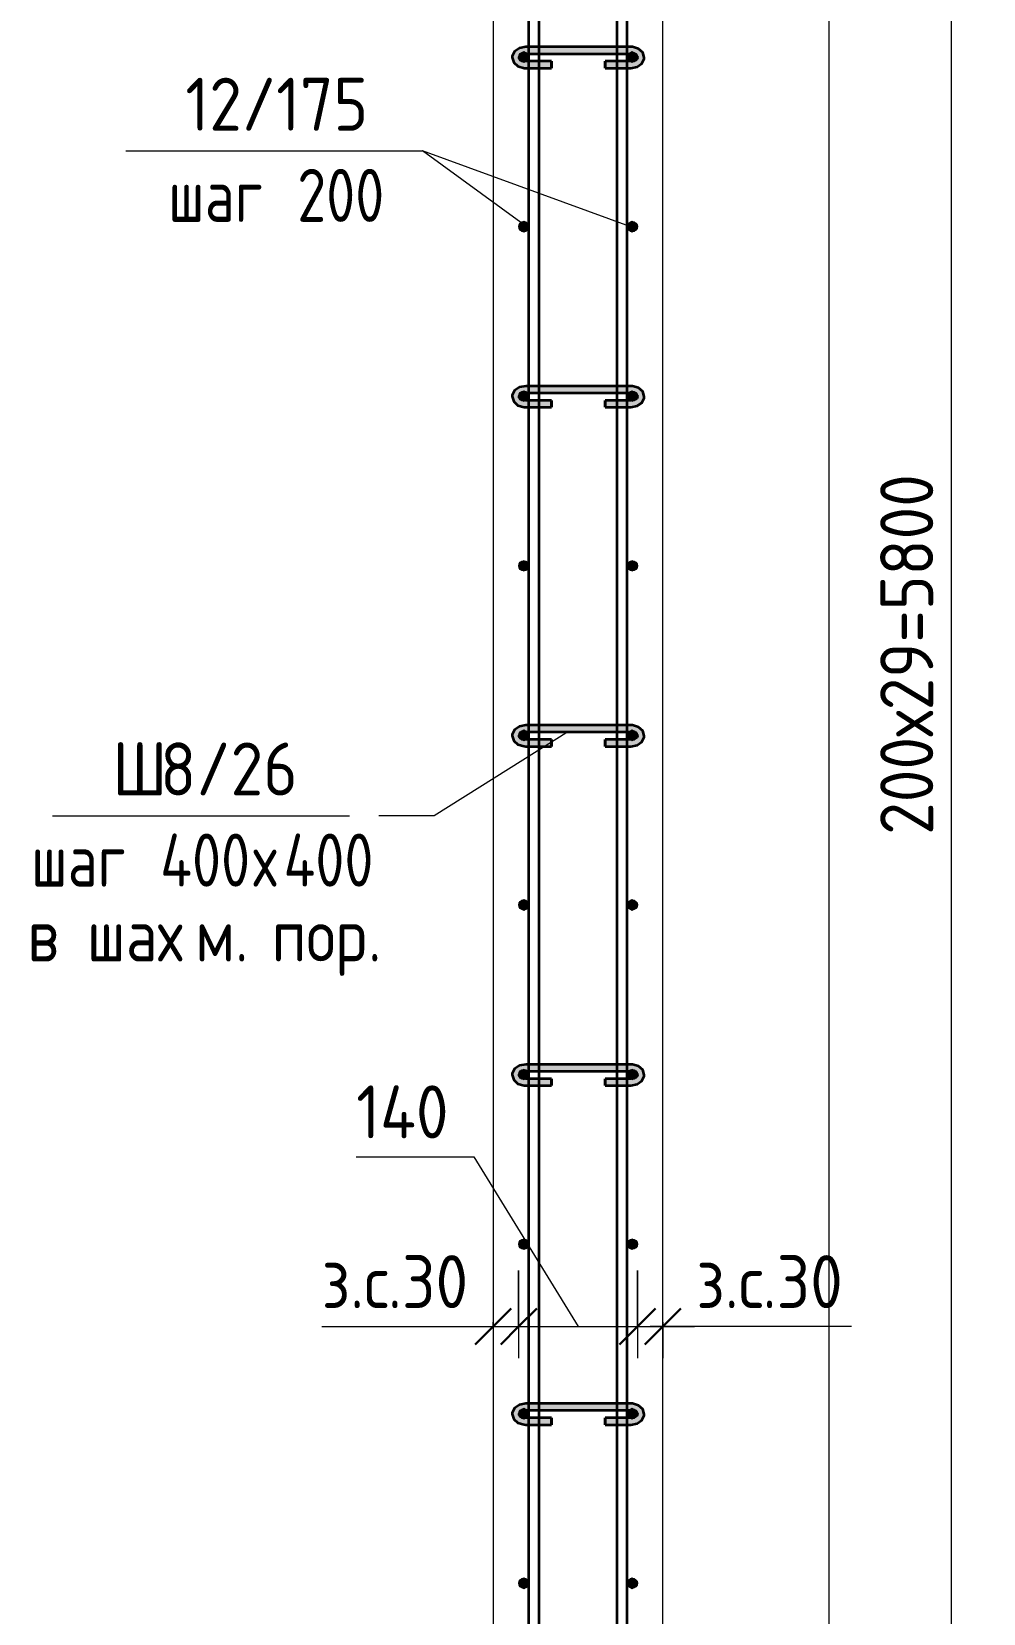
# Model space of a CAD drawing. Header units: millimetres. Extents: x 66339 to 175313, y -6307 to 14735.
# Drawn here: x 166252 to 167375, y -1136 to 730 of the extents above; entities that cross this region are included whole.
import ezdxf

# ---------------------------------------------------------------- set-up
doc = ezdxf.new("R2010")
doc.units = ezdxf.units.MM
for name, color, linetype, lineweight in [('AA_Dim', 7, 'Continuous', 9), ('AA_Dim-25', 7, 'Continuous', 9), ('AA_Oformlenie', 7, 'Continuous', 9), ('AA_Vinoska', 7, 'Continuous', 9), ('AF_Stena_Опалубка', 253, 'Continuous', 18), ('Gen_Text', 7, 'Continuous', 9), ('KR_Armatura', 7, 'Continuous', 20), ('KR_Armatura_Tonkie', 7, 'Continuous', 20)]:
    doc.layers.add(name, color=color, linetype=linetype, lineweight=lineweight)
doc.styles.add('ISOCPEUR_10', font='isocpeur.ttf', dxfattribs={"width": 0.85, "height": 62.5})
doc.styles.add('ISOCPEUR_11', font='isocpeur.ttf', dxfattribs={"width": 0.9, "height": 62.5})
doc.styles.add('ISOCPEUR_12', font='isocpeur.ttf', dxfattribs={"width": 0.8, "height": 62.5})
doc.dimstyles.new('00_Точн_3_знака__прозр__4', dxfattribs={"dimscale": 304.8, "dimtxt": 62.248823, "dimasz": 0.139436, "dimexe": 0.123031, "dimexo": 0.082021, "dimgap": 0.008202, "dimtad": 1, "dimdec": 3, "dimrnd": 0.001, "dimdsep": 46, "dimtxsty": 'ISOCPEUR_11', "dimblk1": 'OBLIQUE', "dimblk2": 'OBLIQUE', "dimsah": 1, "dimcen": 0.09, "dimdle": 0.123031, "dimazin": 0, "dimtfac": 1, "dimtdec": 4, "dimtix": 1, "dimtmove": 1, "dimatfit": 3, "dimfxl": 1, "dimtvp": 1, "dimtolj": 1, "dimtzin": 0, "dimlwd": 18, "dimlwe": 18, "dimarcsym": 2})
doc.dimstyles.new('00_Точн_3_знака__прозр__5', dxfattribs={"dimscale": 304.8, "dimtxt": 62.248823, "dimasz": 0.139436, "dimexe": 0.123031, "dimexo": 0.082021, "dimgap": 0.008202, "dimtad": 1, "dimdec": 3, "dimrnd": 0.001, "dimdsep": 46, "dimtxsty": 'ISOCPEUR_11', "dimblk1": 'OBLIQUE', "dimblk2": 'OBLIQUE', "dimsah": 1, "dimcen": 0.09, "dimdle": 0.123031, "dimazin": 0, "dimtfac": 1, "dimtdec": 4, "dimtix": 1, "dimtmove": 0, "dimatfit": 3, "dimfxl": 1, "dimtvp": 1, "dimtolj": 1, "dimtzin": 0, "dimlwd": 18, "dimlwe": 18, "dimarcsym": 2})

# ---------------------------------------------------------------- blocks, each defined once
blk = doc.blocks.new('261_Шпилька массив _НесАрм_РабПлоск_ - 8 А240-4096969-1-1 Армирование')
at = {"layer": 'KR_Armatura_Tonkie', "lineweight": 35}
for points in [[(-70926.7, 688.2), (-70926.7, 695), (-70932.9, 696.5), (-70934.2, 698.2), (-70934.7, 699.5), (-70933.7, 702.3), (-70930.7, 704.4), (-70926.7, 705.2), (-70926.7, 712), (-70932.8, 711), (-70935.6, 709.7), (-70939.2, 706.6), (-70941.5, 703.8), (-70942.7, 699.5), (-70941.5, 695.2), (-70938, 691.5), (-70932.6, 689), (-70930.6, 688.7)], [(-70906.4, 705.2), (-70802.9, 705.2), (-70802.9, 712), (-70926.7, 711.9), (-70926.7, 705.2), (-70911.1, 705.2)], [(-70802.9, 688.2), (-70796.8, 689.1), (-70791.6, 691.5), (-70788.1, 695.2), (-70786.9, 699.5), (-70788.1, 703.8), (-70790.6, 707.5), (-70795.4, 710.5), (-70802.9, 711.9), (-70802.9, 705.2), (-70798.9, 704.4), (-70796, 702.3), (-70795, 699.3), (-70795.5, 697.9), (-70797.4, 696.3), (-70802.9, 694.9), (-70802.9, 689)], [(-70925.5, 704), (-70802.9, 704.1), (-70802.9, 705.2), (-70926.7, 705.2), (-70926.7, 704)], [(-70906.4, 688.2), (-70896.4, 688.2), (-70896.4, 695), (-70926.7, 694.9), (-70926.7, 688.2), (-70911.1, 688.2)], [(-70820.9, 688.2), (-70802.9, 688.2), (-70802.9, 695), (-70833.2, 694.9), (-70833.2, 688.2)], [(-70906.4, 687), (-70896.4, 687.2), (-70896.4, 688.2), (-70926.7, 688.2), (-70926.7, 687), (-70911.1, 687)], [(-70807.1, 687), (-70802.9, 687.2), (-70802.9, 688.2), (-70833.2, 688.2), (-70833.2, 687), (-70819.1, 687)], [(-70926.7, 288.2), (-70926.7, 295), (-70932.9, 296.5), (-70934.2, 298), (-70934.7, 299.5), (-70933.7, 302.3), (-70930.7, 304.4), (-70926.7, 305.2), (-70926.7, 312), (-70932.8, 311), (-70935.6, 309.7), (-70939.2, 306.6), (-70941.5, 303.8), (-70942.7, 299.5), (-70941.5, 295.2), (-70938, 291.5), (-70932.6, 289), (-70930.6, 288.7)], [(-70877.9, 305.2), (-70802.9, 305.2), (-70802.9, 312), (-70926.7, 311.9), (-70926.7, 305.2), (-70906.4, 305.2)], [(-70925.5, 304), (-70802.9, 304.1), (-70802.9, 305.2), (-70926.7, 305.2), (-70926.7, 304)], [(-70802.9, 288.2), (-70796.8, 289.1), (-70791.6, 291.5), (-70788.1, 295.2), (-70786.9, 299.5), (-70788.1, 303.8), (-70790.5, 307.4), (-70795.4, 310.5), (-70802.9, 311.9), (-70802.9, 305.2), (-70798.9, 304.4), (-70796, 302.3), (-70795, 299.3), (-70795.5, 297.9), (-70797.4, 296.3), (-70802.9, 294.9), (-70802.9, 289)], [(-70911.1, 288.2), (-70896.4, 288.2), (-70896.4, 295), (-70926.7, 294.9), (-70926.7, 288.2), (-70923.1, 288.2)], [(-70923.1, 287), (-70896.4, 287.2), (-70896.4, 288.2), (-70926.7, 288.2), (-70926.7, 287)], [(-70820.9, 288.2), (-70802.9, 288.2), (-70802.9, 295), (-70833.2, 294.9), (-70833.2, 288.2)], [(-70807.1, 287), (-70802.9, 287.2), (-70802.9, 288.2), (-70833.2, 288.2), (-70833.2, 287), (-70819.1, 287)], [(-70926.7, -111.8), (-70926.7, -105), (-70932.9, -103.5), (-70934.2, -102), (-70934.7, -100.5), (-70933.7, -97.7), (-70930.7, -95.6), (-70926.7, -94.8), (-70926.7, -88), (-70932.8, -89), (-70935.6, -90.3), (-70939.2, -93.4), (-70941.5, -96.2), (-70942.7, -100.5), (-70941.5, -104.8), (-70938, -108.5), (-70932.6, -111), (-70930.6, -111.3)], [(-70877.9, -94.8), (-70802.9, -94.8), (-70802.9, -88), (-70926.7, -88.1), (-70926.7, -94.8), (-70906.4, -94.8)], [(-70802.9, -111.8), (-70796.8, -110.9), (-70791.6, -108.5), (-70788.1, -104.8), (-70786.9, -100.5), (-70788.1, -96.2), (-70790.5, -92.6), (-70795.4, -89.5), (-70802.9, -88.1), (-70802.9, -94.8), (-70798.9, -95.6), (-70796, -97.7), (-70795, -100.7), (-70795.5, -102.1), (-70797.4, -103.7), (-70802.9, -105.3), (-70802.9, -111)], [(-70807.1, -96), (-70802.9, -95.9), (-70802.9, -94.8), (-70926.7, -94.8), (-70926.7, -96), (-70819.1, -96)], [(-70923.1, -111.8), (-70896.4, -111.8), (-70896.4, -105), (-70926.7, -105.3), (-70926.7, -111.8)], [(-70906.4, -113), (-70896.4, -112.8), (-70896.4, -111.8), (-70926.7, -111.8), (-70926.7, -113), (-70911.1, -113)], [(-70820.9, -111.8), (-70802.9, -111.8), (-70802.9, -105), (-70833.2, -105.1), (-70833.2, -111.8)], [(-70807.1, -113), (-70802.9, -112.8), (-70802.9, -111.8), (-70833.2, -111.8), (-70833.2, -113), (-70819.1, -113)], [(-70926.7, -511.8), (-70926.7, -505), (-70932.9, -503.5), (-70934.2, -502), (-70934.7, -500.5), (-70933.7, -497.7), (-70930.7, -495.6), (-70926.7, -494.8), (-70926.7, -488), (-70933.3, -489.2), (-70935.6, -490.3), (-70939.2, -493.4), (-70941.5, -496.2), (-70942.7, -500.5), (-70941.5, -504.8), (-70938, -508.5), (-70932.6, -511), (-70930.6, -511.3)], [(-70877.9, -494.8), (-70802.9, -494.8), (-70802.9, -488), (-70926.7, -488.1), (-70926.7, -494.8), (-70906.4, -494.8)], [(-70925.5, -496), (-70802.9, -495.9), (-70802.9, -494.8), (-70926.7, -494.8), (-70926.7, -496)], [(-70802.9, -511.8), (-70796.8, -510.9), (-70791.6, -508.5), (-70788, -504.3), (-70786.9, -500.5), (-70788.1, -496.2), (-70790.5, -492.6), (-70795.4, -489.5), (-70802.9, -488.1), (-70802.9, -494.8), (-70798.9, -495.6), (-70796, -497.7), (-70795, -500.7), (-70795.5, -502.1), (-70797.4, -503.7), (-70802.9, -505.1), (-70802.9, -511)], [(-70926.7, -511.8), (-70896.4, -511.8), (-70896.4, -505), (-70926.7, -505.1), (-70926.7, -511)], [(-70906.4, -513), (-70896.4, -512.8), (-70896.4, -511.8), (-70926.7, -511.8), (-70926.7, -513), (-70911.1, -513)], [(-70819.1, -511.8), (-70802.9, -511.8), (-70802.9, -505), (-70833.2, -505.1), (-70833.2, -511.8), (-70820.9, -511.8)], [(-70807.1, -513), (-70802.9, -512.8), (-70802.9, -511.8), (-70833.2, -511.8), (-70833.2, -513), (-70819.1, -513)], [(-70926.7, -911.8), (-70926.7, -905), (-70933.1, -903.3), (-70934.2, -902), (-70934.7, -900.5), (-70933.7, -897.7), (-70930.7, -895.6), (-70926.7, -894.8), (-70926.7, -888), (-70932.8, -889), (-70935.6, -890.3), (-70939.2, -893.4), (-70941.5, -896.2), (-70942.7, -900.5), (-70941.5, -904.8), (-70938, -908.5), (-70932.6, -911), (-70930.6, -911.3)], [(-70807.1, -894.8), (-70802.9, -894.8), (-70802.9, -888), (-70926.7, -888.1), (-70926.7, -894.8), (-70819.1, -894.8)], [(-70807.1, -896), (-70802.9, -895.9), (-70802.9, -894.8), (-70926.7, -894.8), (-70926.7, -896), (-70819.1, -896)], [(-70802.9, -911.8), (-70796.8, -910.9), (-70791.6, -908.5), (-70788.1, -904.8), (-70786.9, -900.5), (-70788.1, -896.2), (-70790.5, -892.6), (-70795.4, -889.5), (-70802.9, -888.1), (-70802.9, -894.8), (-70798.9, -895.6), (-70796, -897.7), (-70795, -900.7), (-70795.5, -902.1), (-70797.4, -903.7), (-70802.9, -905.1), (-70802.9, -911)], [(-70923.1, -911.8), (-70896.4, -911.8), (-70896.4, -905), (-70926.7, -905.1), (-70926.7, -911.8)], [(-70906.4, -913), (-70896.4, -912.8), (-70896.4, -911.8), (-70926.7, -911.8), (-70926.7, -913), (-70911.1, -913)], [(-70820.9, -911.8), (-70802.9, -911.8), (-70802.9, -905), (-70833.2, -905.1), (-70833.2, -911.8)], [(-70807.1, -913), (-70802.9, -912.8), (-70802.9, -911.8), (-70833.2, -911.8), (-70833.2, -913), (-70819.1, -913)]]:
    blk.add_hatch(color=256, dxfattribs=at).paths.add_polyline_path(points)
h = blk.add_hatch(color=256, dxfattribs=at)
h.paths.add_polyline_path([(-70926.7, 687), (-70926.7, 688.2), (-70932.9, 689.1), (-70938, 691.5), (-70938.7, 691.9), (-70934.2, 688.7), (-70932.8, 688), (-70930.2, 687.6)])
h.paths.add_polyline_path([(-70934.2, 701), (-70932.9, 702.6), (-70926.7, 704.1), (-70926.7, 705.2), (-70930.7, 704.4), (-70933.7, 702.3), (-70933.9, 701.7)])
h = blk.add_hatch(color=256, dxfattribs=at)
h.paths.add_polyline_path([(-70802.9, 687), (-70795.4, 688.5), (-70790.5, 691.6), (-70788.1, 695.2), (-70791.6, 691.5), (-70797, 689), (-70802.9, 688.2), (-70802.9, 687.2)])
h.paths.add_polyline_path([(-70795.7, 701.4), (-70796, 702.3), (-70799.5, 704.5), (-70802.9, 705.2), (-70802.9, 704), (-70802.3, 703.9), (-70796, 701.5)])
h = blk.add_hatch(color=256, dxfattribs=at)
h.paths.add_polyline_path([(-70926.7, 287), (-70926.7, 288.2), (-70932.9, 289.1), (-70938, 291.5), (-70938.7, 291.9), (-70934.2, 288.7), (-70932.8, 288), (-70930.2, 287.6)])
h.paths.add_polyline_path([(-70934.2, 301), (-70932.9, 302.6), (-70926.7, 304.1), (-70926.7, 305.2), (-70930.7, 304.4), (-70933.7, 302.3), (-70933.9, 301.7)])
h = blk.add_hatch(color=256, dxfattribs=at)
h.paths.add_polyline_path([(-70802.9, 287), (-70795.4, 288.5), (-70790.5, 291.6), (-70788.1, 295.2), (-70791.6, 291.5), (-70797, 289), (-70802.9, 288.2), (-70802.9, 287.2)])
h.paths.add_polyline_path([(-70795.7, 301.4), (-70796, 302.3), (-70799.5, 304.5), (-70802.9, 305.2), (-70802.9, 304), (-70802.3, 303.9), (-70796, 301.5)])
h = blk.add_hatch(color=256, dxfattribs=at)
h.paths.add_polyline_path([(-70926.7, -113), (-70926.7, -111.8), (-70932.9, -110.9), (-70938, -108.5), (-70938.7, -108.1), (-70934.2, -111.3), (-70932.8, -112), (-70930.2, -112.4)])
h.paths.add_polyline_path([(-70934.2, -99), (-70932.9, -97.4), (-70926.7, -95.9), (-70926.7, -94.8), (-70930.7, -95.6), (-70933.7, -97.7), (-70933.9, -98.3)])
h = blk.add_hatch(color=256, dxfattribs=at)
h.paths.add_polyline_path([(-70802.9, -113), (-70795.4, -111.5), (-70790.5, -108.4), (-70788.1, -104.8), (-70791.6, -108.5), (-70797, -111), (-70802.9, -111.8), (-70802.9, -112.8)])
h.paths.add_polyline_path([(-70795.7, -98.6), (-70796, -97.7), (-70799.5, -95.5), (-70802.9, -94.8), (-70802.9, -96), (-70802.3, -96.1), (-70796, -98.5)])
h = blk.add_hatch(color=256, dxfattribs=at)
h.paths.add_polyline_path([(-70926.7, -513), (-70926.7, -511.8), (-70932.9, -510.9), (-70938, -508.5), (-70938.7, -508.1), (-70934.2, -511.3), (-70932.8, -512), (-70930.2, -512.4)])
h.paths.add_polyline_path([(-70934.2, -499), (-70932.9, -497.4), (-70926.7, -495.9), (-70926.7, -494.8), (-70930.7, -495.6), (-70933.7, -497.7), (-70933.9, -498.3)])
h = blk.add_hatch(color=256, dxfattribs=at)
h.paths.add_polyline_path([(-70802.9, -513), (-70795.4, -511.5), (-70790.5, -508.4), (-70788.1, -504.8), (-70791.6, -508.5), (-70797, -511), (-70802.9, -511.8), (-70802.9, -512.8)])
h.paths.add_polyline_path([(-70795.7, -498.6), (-70796, -497.7), (-70799.5, -495.5), (-70802.9, -494.8), (-70802.9, -496), (-70802.3, -496.1), (-70796, -498.5)])
h = blk.add_hatch(color=256, dxfattribs=at)
h.paths.add_polyline_path([(-70926.7, -913), (-70926.7, -911.8), (-70932.9, -910.9), (-70938, -908.5), (-70938.7, -908.1), (-70934.2, -911.3), (-70932.8, -912), (-70930.2, -912.4)])
h.paths.add_polyline_path([(-70934.2, -899), (-70932.9, -897.4), (-70926.7, -895.9), (-70926.7, -894.8), (-70930.7, -895.6), (-70933.7, -897.7), (-70933.9, -898.3)])
h = blk.add_hatch(color=256, dxfattribs=at)
h.paths.add_polyline_path([(-70802.9, -913), (-70795.4, -911.5), (-70790.5, -908.4), (-70788.1, -904.8), (-70791.6, -908.5), (-70797, -911), (-70802.9, -911.8), (-70802.9, -912.8)])
h.paths.add_polyline_path([(-70795.7, -898.6), (-70796, -897.7), (-70799.5, -895.5), (-70802.9, -894.8), (-70802.9, -896), (-70802.3, -896.1), (-70796, -898.5)])
for p, q in [((-70923.1, 712), (-70926.7, 712)), ((-70911.1, 712), (-70923.1, 712)), ((-70819.1, 712), (-70911.1, 712)), ((-70807.1, 712), (-70819.1, 712)), ((-70802.9, 712), (-70807.1, 712)), ((-70926.7, 704), (-70923.1, 704)), ((-70923.1, 695), (-70926.7, 695)), ((-70923.1, 704), (-70911.1, 704)), ((-70911.1, 695), (-70923.1, 695)), ((-70911.1, 704), (-70819.1, 704)), ((-70896.4, 695), (-70911.1, 695)), ((-70896.4, 695), (-70896.4, 688.2)), ((-70896.4, 693.8), (-70896.4, 694.9)), ((-70896.4, 687.2), (-70896.4, 693.8)), ((-70819.1, 695), (-70833.2, 695)), ((-70833.2, 688.2), (-70833.2, 695)), ((-70833.2, 694.9), (-70833.2, 693.8)), ((-70833.2, 693.8), (-70833.2, 687.2)), ((-70819.1, 704), (-70807.1, 704)), ((-70807.1, 695), (-70819.1, 695)), ((-70807.1, 704), (-70802.9, 704)), ((-70802.9, 695), (-70807.1, 695)), ((-70926.7, 687), (-70923.1, 687)), ((-70923.1, 687), (-70911.1, 687)), ((-70911.1, 687), (-70896.4, 687)), ((-70896.4, 688.2), (-70896.4, 687)), ((-70833.2, 687), (-70833.2, 688.2)), ((-70833.2, 687), (-70819.1, 687)), ((-70819.1, 687), (-70807.1, 687)), ((-70807.1, 687), (-70802.9, 687)), ((-70923.1, 312), (-70926.7, 312)), ((-70926.7, 304), (-70923.1, 304)), ((-70911.1, 312), (-70923.1, 312)), ((-70923.1, 304), (-70911.1, 304)), ((-70819.1, 312), (-70911.1, 312)), ((-70911.1, 304), (-70819.1, 304)), ((-70807.1, 312), (-70819.1, 312)), ((-70819.1, 304), (-70807.1, 304)), ((-70802.9, 312), (-70807.1, 312)), ((-70807.1, 304), (-70802.9, 304)), ((-70923.1, 295), (-70926.7, 295)), ((-70926.7, 287), (-70923.1, 287)), ((-70911.1, 295), (-70923.1, 295)), ((-70923.1, 287), (-70911.1, 287)), ((-70896.4, 295), (-70911.1, 295)), ((-70911.1, 287), (-70896.4, 287)), ((-70896.4, 295), (-70896.4, 288.2)), ((-70896.4, 293.8), (-70896.4, 294.9)), ((-70896.4, 287.2), (-70896.4, 293.7)), ((-70896.4, 288.2), (-70896.4, 287)), ((-70819.1, 295), (-70833.2, 295)), ((-70833.2, 288.2), (-70833.2, 295)), ((-70833.2, 294.9), (-70833.2, 293.8)), ((-70833.2, 293.7), (-70833.2, 287.2)), ((-70833.2, 287), (-70833.2, 288.2)), ((-70833.2, 287), (-70819.1, 287)), ((-70807.1, 295), (-70819.1, 295)), ((-70819.1, 287), (-70807.1, 287)), ((-70802.9, 295), (-70807.1, 295)), ((-70807.1, 287), (-70802.9, 287)), ((-70923.1, -88), (-70926.7, -88)), ((-70911.1, -88), (-70923.1, -88)), ((-70819.1, -88), (-70911.1, -88)), ((-70807.1, -88), (-70819.1, -88)), ((-70802.9, -88), (-70807.1, -88)), ((-70926.7, -96), (-70923.1, -96)), ((-70923.1, -105), (-70926.7, -105)), ((-70923.1, -96), (-70911.1, -96)), ((-70911.1, -105), (-70923.1, -105)), ((-70911.1, -96), (-70819.1, -96)), ((-70896.4, -105), (-70911.1, -105)), ((-70896.4, -105), (-70896.4, -111.8)), ((-70896.4, -106.2), (-70896.4, -105.1)), ((-70896.4, -112.8), (-70896.4, -106.2)), ((-70896.4, -111.8), (-70896.4, -113)), ((-70819.1, -105), (-70833.2, -105)), ((-70833.2, -111.8), (-70833.2, -105)), ((-70833.2, -105.1), (-70833.2, -106.2)), ((-70833.2, -106.2), (-70833.2, -112.8)), ((-70833.2, -113), (-70833.2, -111.8)), ((-70819.1, -96), (-70807.1, -96)), ((-70807.1, -105), (-70819.1, -105)), ((-70807.1, -96), (-70802.9, -96)), ((-70802.9, -105), (-70807.1, -105)), ((-70926.7, -113), (-70923.1, -113)), ((-70923.1, -113), (-70911.1, -113)), ((-70911.1, -113), (-70896.4, -113)), ((-70833.2, -113), (-70819.1, -113)), ((-70819.1, -113), (-70807.1, -113)), ((-70807.1, -113), (-70802.9, -113)), ((-70923.1, -488), (-70926.7, -488)), ((-70926.7, -496), (-70923.1, -496)), ((-70911.1, -488), (-70923.1, -488)), ((-70923.1, -496), (-70911.1, -496)), ((-70819.1, -488), (-70911.1, -488)), ((-70911.1, -496), (-70819.1, -496)), ((-70807.1, -488), (-70819.1, -488)), ((-70819.1, -496), (-70807.1, -496)), ((-70802.9, -488), (-70807.1, -488)), ((-70807.1, -496), (-70802.9, -496)), ((-70923.1, -505), (-70926.7, -505)), ((-70926.7, -513), (-70923.1, -513)), ((-70911.1, -505), (-70923.1, -505)), ((-70923.1, -513), (-70911.1, -513)), ((-70896.4, -505), (-70911.1, -505)), ((-70911.1, -513), (-70896.4, -513)), ((-70896.4, -505), (-70896.4, -511.8)), ((-70896.4, -506.2), (-70896.4, -505.1)), ((-70896.4, -512.8), (-70896.4, -506.2)), ((-70896.4, -511.8), (-70896.4, -513)), ((-70819.1, -505), (-70833.2, -505)), ((-70833.2, -511.8), (-70833.2, -505)), ((-70833.2, -505.1), (-70833.2, -506.2)), ((-70833.2, -506.2), (-70833.2, -512.8)), ((-70833.2, -513), (-70833.2, -511.8)), ((-70833.2, -513), (-70819.1, -513)), ((-70807.1, -505), (-70819.1, -505)), ((-70819.1, -513), (-70807.1, -513)), ((-70802.9, -505), (-70807.1, -505)), ((-70807.1, -513), (-70802.9, -513)), ((-70923.1, -888), (-70926.7, -888)), ((-70911.1, -888), (-70923.1, -888)), ((-70819.1, -888), (-70911.1, -888)), ((-70807.1, -888), (-70819.1, -888)), ((-70802.9, -888), (-70807.1, -888)), ((-70926.7, -896), (-70923.1, -896)), ((-70923.1, -905), (-70926.7, -905)), ((-70926.7, -913), (-70923.1, -913)), ((-70923.1, -896), (-70911.1, -896)), ((-70911.1, -905), (-70923.1, -905)), ((-70923.1, -913), (-70911.1, -913)), ((-70911.1, -896), (-70819.1, -896)), ((-70896.4, -905), (-70911.1, -905)), ((-70911.1, -913), (-70896.4, -913)), ((-70896.4, -905), (-70896.4, -911.8)), ((-70896.4, -906.2), (-70896.4, -905.1)), ((-70896.4, -912.8), (-70896.4, -906.2)), ((-70896.4, -911.8), (-70896.4, -913)), ((-70819.1, -905), (-70833.2, -905)), ((-70833.2, -911.8), (-70833.2, -905)), ((-70833.2, -905.1), (-70833.2, -906.2)), ((-70833.2, -906.2), (-70833.2, -912.8)), ((-70833.2, -913), (-70833.2, -911.8)), ((-70833.2, -913), (-70819.1, -913)), ((-70819.1, -896), (-70807.1, -896)), ((-70807.1, -905), (-70819.1, -905)), ((-70819.1, -913), (-70807.1, -913)), ((-70807.1, -896), (-70802.9, -896)), ((-70802.9, -905), (-70807.1, -905)), ((-70807.1, -913), (-70802.9, -913))]:
    blk.add_line(p, q, dxfattribs=at)
at = {"layer": 'KR_Armatura_Tonkie', "lineweight": 35, "flags": 128}
for points in [[(-70926.7, 712), (-70934.3, 710.5), (-70939.9, 706.6), (-70942.6, 701.1), (-70942.7, 699.5)], [(-70786.9, 699.5), (-70788.7, 705.4), (-70793.8, 709.8), (-70801, 711.9), (-70802.9, 712)], [(-70942.7, 699.5), (-70940.9, 693.6), (-70935.9, 689.2), (-70928.6, 687.1), (-70926.7, 687)], [(-70934.7, 699.5), (-70933.8, 701.5), (-70930, 703.6), (-70926.7, 704)], [(-70926.7, 695), (-70931.7, 696.1), (-70934.4, 698.3), (-70934.7, 699.5)], [(-70802.9, 704), (-70797.9, 702.9), (-70795.2, 700.7), (-70794.9, 699.5)], [(-70802.9, 687), (-70795.3, 688.5), (-70789.7, 692.4), (-70787, 697.9), (-70786.9, 699.5)], [(-70794.9, 699.5), (-70795.9, 697.5), (-70799.6, 695.5), (-70802.9, 695)], [(-70926.7, 312), (-70934.3, 310.5), (-70939.9, 306.6), (-70942.6, 301.1), (-70942.7, 299.5)], [(-70942.7, 299.5), (-70940.9, 293.6), (-70935.9, 289.2), (-70928.6, 287.1), (-70926.7, 287)], [(-70934.7, 299.5), (-70933.8, 301.5), (-70930, 303.6), (-70926.7, 304)], [(-70926.7, 295), (-70931.7, 296.1), (-70934.4, 298.3), (-70934.7, 299.5)], [(-70786.9, 299.5), (-70788.7, 305.4), (-70793.8, 309.8), (-70801, 311.9), (-70802.9, 312)], [(-70802.9, 304), (-70797.9, 302.9), (-70795.2, 300.7), (-70794.9, 299.5)], [(-70802.9, 287), (-70795.3, 288.5), (-70789.7, 292.4), (-70787, 297.9), (-70786.9, 299.5)], [(-70794.9, 299.5), (-70795.9, 297.5), (-70799.6, 295.5), (-70802.9, 295)], [(-70926.7, -88), (-70934.3, -89.5), (-70939.9, -93.4), (-70942.6, -98.9), (-70942.7, -100.5)], [(-70786.9, -100.5), (-70788.7, -94.6), (-70793.8, -90.2), (-70801, -88.1), (-70802.9, -88)], [(-70942.7, -100.5), (-70940.9, -106.4), (-70935.9, -110.8), (-70928.6, -112.9), (-70926.7, -113)], [(-70934.7, -100.5), (-70933.8, -98.5), (-70930, -96.4), (-70926.7, -96)], [(-70926.7, -105), (-70931.7, -103.9), (-70934.4, -101.7), (-70934.7, -100.5)], [(-70802.9, -96), (-70797.9, -97.1), (-70795.2, -99.3), (-70794.9, -100.5)], [(-70802.9, -113), (-70795.3, -111.5), (-70789.7, -107.6), (-70787, -102.1), (-70786.9, -100.5)], [(-70794.9, -100.5), (-70795.9, -102.5), (-70799.6, -104.5), (-70802.9, -105)], [(-70926.7, -488), (-70934.3, -489.5), (-70939.9, -493.4), (-70942.6, -498.9), (-70942.7, -500.5)], [(-70942.7, -500.5), (-70940.9, -506.4), (-70935.9, -510.8), (-70928.6, -512.9), (-70926.7, -513)], [(-70934.7, -500.5), (-70933.8, -498.5), (-70930, -496.4), (-70926.7, -496)], [(-70926.7, -505), (-70931.7, -503.9), (-70934.4, -501.7), (-70934.7, -500.5)], [(-70786.9, -500.5), (-70788.7, -494.6), (-70793.8, -490.2), (-70801, -488.1), (-70802.9, -488)], [(-70802.9, -496), (-70797.9, -497.1), (-70795.2, -499.3), (-70794.9, -500.5)], [(-70802.9, -513), (-70795.3, -511.5), (-70789.7, -507.6), (-70787, -502.1), (-70786.9, -500.5)], [(-70794.9, -500.5), (-70795.9, -502.5), (-70799.6, -504.5), (-70802.9, -505)], [(-70926.7, -888), (-70934.3, -889.5), (-70939.9, -893.4), (-70942.6, -898.9), (-70942.7, -900.5)], [(-70786.9, -900.5), (-70788.7, -894.6), (-70793.8, -890.2), (-70801, -888.1), (-70802.9, -888)], [(-70942.7, -900.5), (-70940.9, -906.4), (-70935.9, -910.8), (-70928.6, -912.9), (-70926.7, -913)], [(-70934.7, -900.5), (-70933.8, -898.5), (-70930, -896.4), (-70926.7, -896)], [(-70926.7, -905), (-70931.7, -903.9), (-70934.4, -901.7), (-70934.7, -900.5)], [(-70802.9, -896), (-70797.9, -897.1), (-70795.2, -899.3), (-70794.9, -900.5)], [(-70802.9, -913), (-70795.3, -911.5), (-70789.7, -907.6), (-70787, -902.1), (-70786.9, -900.5)], [(-70794.9, -900.5), (-70795.9, -902.5), (-70799.6, -904.5), (-70802.9, -905)]]:
    blk.add_lwpolyline(points, dxfattribs=at)
blk = doc.blocks.new('011_Прямоугольник обрыва _ЭлУзла_ - 011_Прямоугольник обрыва _ЭлУзла_-4122385-1-1 Армирование')
at = {"layer": 'AA_Oformlenie'}
blk.add_line((-70569.3, 2049), (-70569.3, -1542.4), dxfattribs=at)
blk = doc.blocks.new('DIMBLOCK87-1-1 Армирование')
at = {"layer": 'AA_Dim-25', "lineweight": 18}
for p, q in [((166826.6, -731), (166826.6, -834.7)), ((166826.6, -797.2), (166826.6, -731)), ((166594.3, -797.2), (166802.5, -797.2)), ((166759.1, -797.2), (166826.6, -797.2)), ((166796.6, -792.1), (166796.6, -834.7)), ((166796.6, -797.2), (166796.6, -792.1)), ((166802.5, -797.2), (166811.6, -797.2))]:
    blk.add_line(p, q, dxfattribs=at)
at = {"layer": 'AA_Dim-25', "lineweight": 30}
for p, q in [((166796.6, -797.2), (166817.9, -775.9)), ((166826.6, -797.2), (166847.9, -775.9)), ((166796.6, -797.2), (166775.4, -818.4)), ((166826.6, -797.2), (166805.4, -818.4))]:
    blk.add_line(p, q, dxfattribs=at)
at = {"layer": 'AA_Dim-25', "color": 0, "lineweight": 18, "insert": (166594.3, -713), "char_height": 62.5, "width": 219.786, "attachment_point": 1, "line_spacing_factor": 1.149209, "style": 'ISOCPEUR_11'}
blk.add_mtext('з.с.30', dxfattribs=at)
blk = doc.blocks.new('_Oblique')
at = {"color": 0, "linetype": 'ByBlock', "lineweight": -2}
blk.add_line((-0.5, -0.5), (0.5, 0.5), dxfattribs=at)
blk = doc.blocks.new('DIMBLOCK88-1-1 Армирование')
at = {"layer": 'AA_Dim-25', "lineweight": 18}
for p, q in [((166635, -597), (166773.7, -597)), ((166773.7, -597), (166896.6, -797.2)), ((166826.6, -731), (166826.6, -834.7)), ((166826.6, -797.2), (166826.6, -731)), ((166966.6, -731), (166966.6, -834.7)), ((166966.6, -797.2), (166966.6, -731)), ((166826.6, -797.2), (166966.6, -797.2))]:
    blk.add_line(p, q, dxfattribs=at)
at = {"layer": 'AA_Dim-25', "lineweight": 30}
for p, q in [((166826.6, -797.2), (166847.9, -775.9)), ((166966.6, -797.2), (166987.9, -775.9)), ((166826.6, -797.2), (166805.4, -818.4)), ((166966.6, -797.2), (166945.4, -818.4))]:
    blk.add_line(p, q, dxfattribs=at)
at = {"layer": 'AA_Dim-25', "color": 0, "lineweight": 18, "insert": (166635, -512.8), "char_height": 62.5, "width": 136.469, "attachment_point": 1, "line_spacing_factor": 1.149209, "style": 'ISOCPEUR_11'}
blk.add_mtext('140', dxfattribs=at)
blk = doc.blocks.new('DIMBLOCK89-1-1 Армирование')
at = {"layer": 'AA_Dim-25', "lineweight": 18}
for p, q in [((166966.6, -731), (166966.6, -834.7)), ((166966.6, -797.2), (166966.6, -731)), ((166966.6, -797.2), (167034.1, -797.2)), ((167011.1, -797.2), (166981.6, -797.2)), ((166996.6, -792.1), (166996.6, -834.7)), ((166996.6, -797.2), (166996.6, -792.1)), ((167219.3, -797.2), (167011.1, -797.2))]:
    blk.add_line(p, q, dxfattribs=at)
at = {"layer": 'AA_Dim-25', "lineweight": 30}
for p, q in [((166966.6, -797.2), (166987.9, -775.9)), ((166996.6, -797.2), (167017.9, -775.9)), ((166966.6, -797.2), (166945.4, -818.4)), ((166996.6, -797.2), (166975.4, -818.4))]:
    blk.add_line(p, q, dxfattribs=at)
at = {"layer": 'AA_Dim-25', "color": 0, "lineweight": 18, "insert": (167036.1, -713), "char_height": 62.5, "width": 219.786, "attachment_point": 1, "line_spacing_factor": 1.149209, "style": 'ISOCPEUR_11'}
blk.add_mtext('з.с.30', dxfattribs=at)
blk = doc.blocks.new('DIMBLOCK94-1-1 Армирование')
at = {"layer": 'AA_Dim-25', "lineweight": 30}
for p, q in [((167337.1, 2900), (167315.9, 2921.2)), ((167337.1, 2900), (167358.4, 2878.8)), ((167337.1, -2900), (167315.9, -2878.8)), ((167337.1, -2900), (167358.4, -2921.2))]:
    blk.add_line(p, q, dxfattribs=at)
at = {"layer": 'AA_Dim-25', "lineweight": 18}
for p, q in [((166991.6, 2900), (167374.6, 2900)), ((167337.1, 2900), (166991.6, 2900)), ((167337.1, -2900), (167337.1, 2900)), ((166991.6, -2900), (167374.6, -2900)), ((167337.1, -2900), (166991.6, -2900))]:
    blk.add_line(p, q, dxfattribs=at)
at = {"layer": 'AA_Dim-25', "color": 0, "lineweight": 18, "insert": (167253, -217.3), "char_height": 62.5, "width": 521.454, "attachment_point": 1, "rotation": 90, "line_spacing_factor": 1.149209, "style": 'ISOCPEUR_11'}
blk.add_mtext('200х29=5800', dxfattribs=at)
blk = doc.blocks.new('042_М_Арматуры - Диам длина поз _ Комментарий-3662934-1-1 Армирование')
at = {"layer": 'AA_Vinoska'}
blk.add_line((-72259.7, -2790.4), (-71909.7, -2790.4), dxfattribs=at)

msp = doc.modelspace()

# ---------------------------------------------------------------- hatches: boundary and pattern name
at = {"layer": 'KR_Armatura'}
h = msp.add_hatch(color=256, dxfattribs=at)
edge = h.paths.add_edge_path()
edge.add_arc((166832.6448, 700), 6, 0, 360)
for points in [[(166832.6448, 694), (166837.8409, 697), (166837.8409, 703), (166832.6448, 706), (166827.4486, 703), (166827.4486, 697)], [(166960.6448, 694), (166965.8409, 697), (166965.8409, 703), (166960.6448, 706), (166955.4486, 703), (166955.4486, 697)], [(166832.6448, 494), (166837.8409, 497), (166837.8409, 503), (166832.6448, 506), (166827.4486, 503), (166827.4486, 497)], [(166960.6448, 494), (166965.8409, 497), (166965.8409, 503), (166960.6448, 506), (166955.4486, 503), (166955.4486, 497)], [(166832.6448, 294), (166837.8409, 297), (166837.8409, 303), (166832.6448, 306), (166827.4486, 303), (166827.4486, 297)], [(166960.6448, 294), (166965.8409, 297), (166965.8409, 303), (166960.6448, 306), (166955.4486, 303), (166955.4486, 297)], [(166832.6448, 94), (166837.8409, 97), (166837.8409, 103), (166832.6448, 106), (166827.4486, 103), (166827.4486, 97)], [(166960.6448, 94), (166965.8409, 97), (166965.8409, 103), (166960.6448, 106), (166955.4486, 103), (166955.4486, 97)], [(166832.6448, -106), (166837.8409, -103), (166837.8409, -97), (166832.6448, -94), (166827.4486, -97), (166827.4486, -103), (166831.3825, -105.2712)], [(166960.6448, -106), (166965.8409, -103), (166965.8409, -97), (166960.6448, -94), (166955.4486, -97), (166955.4486, -103), (166959.3825, -105.2712)], [(166832.6448, -306), (166837.8409, -303), (166837.8409, -297), (166832.6448, -294), (166827.4486, -297), (166827.4486, -303)], [(166960.6448, -306), (166965.8409, -303), (166965.8409, -297), (166960.6448, -294), (166955.4486, -297), (166955.4486, -303)], [(166832.6448, -506), (166837.8409, -503), (166837.8409, -497), (166832.6448, -494), (166827.4486, -497), (166827.4486, -503), (166829.6374, -504.2637)], [(166960.6448, -506), (166965.8409, -503), (166965.8409, -497), (166960.6448, -494), (166955.4486, -497), (166955.4486, -503), (166957.6374, -504.2637)], [(166832.6448, -706), (166837.8409, -703), (166837.8409, -697), (166832.6448, -694), (166827.4486, -697), (166827.4486, -703)], [(166960.6448, -706), (166965.8409, -703), (166965.8409, -697), (166960.6448, -694), (166955.4486, -697), (166955.4486, -703)], [(166832.6448, -906), (166837.8409, -903), (166837.8409, -897), (166832.6448, -894), (166827.4486, -897), (166827.4486, -903), (166827.8924, -903.2562)], [(166960.6448, -906), (166965.8409, -903), (166965.8409, -897), (166960.6448, -894), (166955.4486, -897), (166955.4486, -903), (166955.8924, -903.2562)], [(166832.6448, -1106), (166837.8409, -1103), (166837.8409, -1097), (166832.6448, -1094), (166827.4486, -1097), (166827.4486, -1103)], [(166960.6448, -1106), (166965.8409, -1103), (166965.8409, -1097), (166960.6448, -1094), (166955.4486, -1097), (166955.4486, -1103)]]:
    msp.add_hatch(color=256, dxfattribs=at).paths.add_polyline_path(points)
h = msp.add_hatch(color=256, dxfattribs=at)
edge = h.paths.add_edge_path()
edge.add_arc((166960.6448, 700), 6, 0, 360)
h = msp.add_hatch(color=256, dxfattribs=at)
edge = h.paths.add_edge_path()
edge.add_arc((166832.6448, 500), 6, 0, 360)
h = msp.add_hatch(color=256, dxfattribs=at)
edge = h.paths.add_edge_path()
edge.add_arc((166960.6448, 500), 6, 0, 360)
h = msp.add_hatch(color=256, dxfattribs=at)
edge = h.paths.add_edge_path()
edge.add_arc((166832.6448, 300), 6, 0, 360)
h = msp.add_hatch(color=256, dxfattribs=at)
edge = h.paths.add_edge_path()
edge.add_arc((166960.6448, 300), 6, 0, 360)
h = msp.add_hatch(color=256, dxfattribs=at)
edge = h.paths.add_edge_path()
edge.add_arc((166832.6448, 100), 6, 0, 360)
h = msp.add_hatch(color=256, dxfattribs=at)
edge = h.paths.add_edge_path()
edge.add_arc((166960.6448, 100), 6, 0, 360)
h = msp.add_hatch(color=256, dxfattribs=at)
edge = h.paths.add_edge_path()
edge.add_arc((166832.6448, -100), 6, 0, 360)
h = msp.add_hatch(color=256, dxfattribs=at)
edge = h.paths.add_edge_path()
edge.add_arc((166960.6448, -100), 6, 0, 360)
h = msp.add_hatch(color=256, dxfattribs=at)
edge = h.paths.add_edge_path()
edge.add_arc((166832.6448, -300), 6, 0, 360)
h = msp.add_hatch(color=256, dxfattribs=at)
edge = h.paths.add_edge_path()
edge.add_arc((166960.6448, -300), 6, 0, 360)
h = msp.add_hatch(color=256, dxfattribs=at)
edge = h.paths.add_edge_path()
edge.add_arc((166832.6448, -500), 6, 0, 360)
h = msp.add_hatch(color=256, dxfattribs=at)
edge = h.paths.add_edge_path()
edge.add_arc((166960.6448, -500), 6, 0, 360)
h = msp.add_hatch(color=256, dxfattribs=at)
edge = h.paths.add_edge_path()
edge.add_arc((166832.6448, -700), 6, 0, 360)
h = msp.add_hatch(color=256, dxfattribs=at)
edge = h.paths.add_edge_path()
edge.add_arc((166960.6448, -700), 6, 0, 360)
h = msp.add_hatch(color=256, dxfattribs=at)
edge = h.paths.add_edge_path()
edge.add_arc((166832.6448, -900), 6, 0, 360)
h = msp.add_hatch(color=256, dxfattribs=at)
edge = h.paths.add_edge_path()
edge.add_arc((166960.6448, -900), 6, 0, 360)
h = msp.add_hatch(color=256, dxfattribs=at)
edge = h.paths.add_edge_path()
edge.add_arc((166832.6448, -1100), 6, 0, 360)
h = msp.add_hatch(color=256, dxfattribs=at)
edge = h.paths.add_edge_path()
edge.add_arc((166960.6448, -1100), 6, 0, 360)

# ---------------------------------------------------------------- linework, layer by layer
at = {"layer": 'AA_Vinoska'}
for p, q in [((166829.296, 505.0809), (166713.1859, 589.2613)), ((166962.2124, 498.4351), (166713.1859, 589.2613)), ((166885.2503, -95.3658), (166727.0016, -194.7209)), ((166727.0016, -194.7209), (166661.7944, -194.7209))]:
    msp.add_line(p, q, dxfattribs=at)
at = {"layer": 'AF_Stena_Опалубка', "lineweight": 20}
for p, q in [((166796.6448, 3050), (166796.6448, -2950)), ((166996.6448, -2942), (166996.6448, 3042))]:
    msp.add_line(p, q, dxfattribs=at)
at = {"layer": 'KR_Armatura'}
for p, q in [((166832.6448, 706), (166827.4486, 703)), ((166827.4486, 703), (166827.4486, 697)), ((166827.4486, 697), (166832.6448, 694)), ((166837.8409, 703), (166832.6448, 706)), ((166832.6448, 694), (166837.8409, 697)), ((166837.8409, 697), (166837.8409, 703)), ((166960.6448, 706), (166955.4486, 703)), ((166955.4486, 703), (166955.4486, 697)), ((166955.4486, 697), (166960.6448, 694)), ((166965.8409, 703), (166960.6448, 706)), ((166960.6448, 694), (166965.8409, 697)), ((166965.8409, 697), (166965.8409, 703)), ((166832.6448, 506), (166827.4486, 503)), ((166837.8409, 503), (166832.6448, 506)), ((166960.6448, 506), (166955.4486, 503)), ((166965.8409, 503), (166960.6448, 506)), ((166827.4486, 503), (166827.4486, 497)), ((166827.4486, 497), (166832.6448, 494)), ((166832.6448, 494), (166837.8409, 497)), ((166837.8409, 497), (166837.8409, 503)), ((166955.4486, 503), (166955.4486, 497)), ((166955.4486, 497), (166960.6448, 494)), ((166960.6448, 494), (166965.8409, 497)), ((166965.8409, 497), (166965.8409, 503)), ((166832.6448, 306), (166827.4486, 303)), ((166827.4486, 303), (166827.4486, 297)), ((166837.8409, 303), (166832.6448, 306)), ((166837.8409, 297), (166837.8409, 303)), ((166960.6448, 306), (166955.4486, 303)), ((166955.4486, 303), (166955.4486, 297)), ((166965.8409, 303), (166960.6448, 306)), ((166965.8409, 297), (166965.8409, 303)), ((166827.4486, 297), (166832.6448, 294)), ((166832.6448, 294), (166837.8409, 297)), ((166955.4486, 297), (166960.6448, 294)), ((166960.6448, 294), (166965.8409, 297)), ((166832.6448, 106), (166827.4486, 103)), ((166827.4486, 103), (166827.4486, 97)), ((166827.4486, 97), (166832.6448, 94)), ((166837.8409, 103), (166832.6448, 106)), ((166832.6448, 94), (166837.8409, 97)), ((166837.8409, 97), (166837.8409, 103)), ((166960.6448, 106), (166955.4486, 103)), ((166955.4486, 103), (166955.4486, 97)), ((166955.4486, 97), (166960.6448, 94)), ((166965.8409, 103), (166960.6448, 106)), ((166960.6448, 94), (166965.8409, 97)), ((166965.8409, 97), (166965.8409, 103)), ((166832.6448, -94), (166827.4486, -97)), ((166827.4486, -97), (166827.4486, -103)), ((166827.4486, -103), (166831.3825, -105.2712)), ((166831.3825, -105.2712), (166832.6448, -106)), ((166837.8409, -97), (166832.6448, -94)), ((166832.6448, -106), (166837.8409, -103)), ((166837.8409, -103), (166837.8409, -97)), ((166960.6448, -94), (166955.4486, -97)), ((166955.4486, -97), (166955.4486, -103)), ((166955.4486, -103), (166959.3825, -105.2712)), ((166959.3825, -105.2712), (166960.6448, -106)), ((166965.8409, -97), (166960.6448, -94)), ((166960.6448, -106), (166965.8409, -103)), ((166965.8409, -103), (166965.8409, -97)), ((166832.6448, -294), (166827.4486, -297)), ((166827.4486, -297), (166827.4486, -303)), ((166837.8409, -297), (166832.6448, -294)), ((166837.8409, -303), (166837.8409, -297)), ((166960.6448, -294), (166955.4486, -297)), ((166955.4486, -297), (166955.4486, -303)), ((166965.8409, -297), (166960.6448, -294)), ((166965.8409, -303), (166965.8409, -297)), ((166827.4486, -303), (166832.6448, -306)), ((166832.6448, -306), (166837.8409, -303)), ((166955.4486, -303), (166960.6448, -306)), ((166960.6448, -306), (166965.8409, -303)), ((166832.6448, -494), (166827.4486, -497)), ((166827.4486, -497), (166827.4486, -503)), ((166827.4486, -503), (166829.6374, -504.2637)), ((166837.8409, -497), (166832.6448, -494)), ((166832.6448, -506), (166837.8409, -503)), ((166837.8409, -503), (166837.8409, -497)), ((166960.6448, -494), (166955.4486, -497)), ((166955.4486, -497), (166955.4486, -503)), ((166955.4486, -503), (166957.6374, -504.2637)), ((166965.8409, -497), (166960.6448, -494)), ((166960.6448, -506), (166965.8409, -503)), ((166965.8409, -503), (166965.8409, -497)), ((166829.6374, -504.2637), (166832.6448, -506)), ((166957.6374, -504.2637), (166960.6448, -506)), ((166832.6448, -694), (166827.4486, -697)), ((166827.4486, -697), (166827.4486, -703)), ((166827.4486, -703), (166832.6448, -706)), ((166837.8409, -697), (166832.6448, -694)), ((166832.6448, -706), (166837.8409, -703)), ((166837.8409, -703), (166837.8409, -697)), ((166960.6448, -694), (166955.4486, -697)), ((166955.4486, -697), (166955.4486, -703)), ((166955.4486, -703), (166960.6448, -706)), ((166965.8409, -697), (166960.6448, -694)), ((166960.6448, -706), (166965.8409, -703)), ((166965.8409, -703), (166965.8409, -697)), ((166832.6448, -894), (166827.4486, -897)), ((166837.8409, -897), (166832.6448, -894)), ((166960.6448, -894), (166955.4486, -897)), ((166965.8409, -897), (166960.6448, -894)), ((166827.4486, -897), (166827.4486, -903)), ((166827.4486, -903), (166827.8924, -903.2562)), ((166827.8924, -903.2562), (166832.6448, -906)), ((166832.6448, -906), (166837.8409, -903)), ((166837.8409, -903), (166837.8409, -897)), ((166955.4486, -897), (166955.4486, -903)), ((166955.4486, -903), (166955.8924, -903.2562)), ((166955.8924, -903.2562), (166960.6448, -906)), ((166960.6448, -906), (166965.8409, -903)), ((166965.8409, -903), (166965.8409, -897)), ((166832.6448, -1094), (166827.4486, -1097)), ((166827.4486, -1097), (166827.4486, -1103)), ((166837.8409, -1097), (166832.6448, -1094)), ((166837.8409, -1103), (166837.8409, -1097)), ((166960.6448, -1094), (166955.4486, -1097)), ((166955.4486, -1097), (166955.4486, -1103)), ((166965.8409, -1097), (166960.6448, -1094)), ((166965.8409, -1103), (166965.8409, -1097)), ((166827.4486, -1103), (166832.6448, -1106)), ((166832.6448, -1106), (166837.8409, -1103)), ((166955.4486, -1103), (166960.6448, -1106)), ((166960.6448, -1106), (166965.8409, -1103))]:
    msp.add_line(p, q, dxfattribs=at)
for centre in [(166832.6448, 700), (166960.6448, 700), (166832.6448, 500), (166960.6448, 500), (166832.6448, 300), (166960.6448, 300), (166832.6448, 100), (166960.6448, 100), (166832.6448, -100), (166960.6448, -100), (166832.6448, -300), (166960.6448, -300), (166832.6448, -500), (166960.6448, -500), (166832.6448, -700), (166960.6448, -700), (166832.6448, -900), (166960.6448, -900), (166832.6448, -1100), (166960.6448, -1100)]:
    msp.add_circle(centre, 6, dxfattribs=at)
at = {"layer": 'KR_Armatura_Tonkie', "lineweight": 35}
for p, q in [((166838.6448, -2942), (166838.6448, 3042)), ((166850.6448, -2942), (166850.6448, 3042)), ((166942.6448, -2942), (166942.6448, 3042)), ((166954.6448, -2942), (166954.6448, 3042))]:
    msp.add_line(p, q, dxfattribs=at)

# ---------------------------------------------------------------- block references
at = {"layer": 'AA_Oformlenie'}
msp.add_blockref('011_Прямоугольник обрыва _ЭлУзла_ - 011_Прямоугольник обрыва _ЭлУзла_-4122385-1-1 Армирование', (237761.7064, 0), dxfattribs=at)
at = {"layer": 'AA_Vinoska'}
for p in [(238622.8725, 3379.6605), (238622.8725, 3379.6605), (238536.64, 2595.6783)]:
    msp.add_blockref('042_М_Арматуры - Диам длина поз _ Комментарий-3662934-1-1 Армирование', p, dxfattribs=at)
at = {"layer": 'KR_Armatura_Tonkie', "lineweight": 35}
msp.add_blockref('261_Шпилька массив _НесАрм_РабПлоск_ - 8 А240-4096969-1-1 Армирование', (237761.7064, 0), dxfattribs=at)

# ---------------------------------------------------------------- texts
at = {"layer": 'AA_Vinoska', "char_height": 62.5, "attachment_point": 1}
for s, insert, width, style in [('12/175', (166433.5769, 675.6139), 263.354344, 'ISOCPEUR_11'), ('12/175', (166433.5769, 675.6139), 263.354344, 'ISOCPEUR_11'), (' 200', (166533.6123, 568.1376), 166.751, 'ISOCPEUR_12'), ('шаг', (166413.2269, 568.1376), 145.907125, 'ISOCPEUR_12'), ('\\fISOCPEUR|b0|i0|c204|p34|;\\W.9;Ш', (166347.3444, -108.3683), 68.544281, 'ISOCPEUR_11'), ('8/26', (166403.8991, -108.3683), 194.810062, 'ISOCPEUR_11'), (' 400', (166371.9798, -215.8446), 171.561125, 'ISOCPEUR_12'), ('400', (166549.2507, -215.8446), 134.6835, 'ISOCPEUR_12'), ('шаг', (166251.5944, -215.8446), 145.907125, 'ISOCPEUR_12'), ('\\fISOCPEUR|b0|i0|c204|p34|;\\W.8;х', (166513.5319, -215.8446), 43.291125, 'ISOCPEUR_12')]:
    msp.add_mtext(s, dxfattribs=dict(at, insert=insert, width=width, style=style))
at = {"layer": 'Gen_Text', "char_height": 62.5, "attachment_point": 1, "style": 'ISOCPEUR_10'}
for s, insert, width in [('\\fISOCPEUR|b0|i0|c204|p34|;\\W.85; ', (166285.092, -304.1619), 39.182477), ('\\fISOCPEUR|b0|i0|c204|p34|;\\W.85;в', (166247.1408, -304.1619), 45.99682), ('шах', (166317.4208, -304.1619), 155.02632), ('м. ', (166445.3303, -304.1619), 109.0295), ('пор', (166535.2886, -304.1619), 137.990461), ('\\fISOCPEUR|b0|i0|c204|p34|;\\W.85;.', (166649.1421, -304.1619), 18.739445)]:
    msp.add_mtext(s, dxfattribs=dict(at, insert=insert, width=width))

# ---------------------------------------------------------------- dimensions: what is measured, and where the dimension line sits
at = {"layer": 'AA_Dim', "lineweight": 18}
dim = msp.add_linear_dim(base=(167337.1172, 2900), p1=(166966.6448, -2900), p2=(166966.6448, 2900), angle=90, dimstyle='00_Точн_3_знака__прозр__5', override={"dimpost": '200х29=<>', "dimfxl": 5800}, dxfattribs=at)
dim.commit()
dim.dimension.update_dxf_attribs({"geometry": 'DIMBLOCK94-1-1 Армирование', "text_midpoint": (167303.3672, 0)})
for base, p1, p2, override, picture, middle in [((166966.6448, -797.155), (166826.6448, -706), (166966.6448, -706), {"dimpost": '<>', "dimfxl": 140}, 'DIMBLOCK88-1-1 Армирование', (166703.1852, -554.4869)), ((166826.6448, -797.155), (166796.6448, -767.103), (166826.6448, -706), {"dimpost": 'з.с.<>', "dimfxl": 68.070351}, 'DIMBLOCK87-1-1 Армирование', (166704.2199, -754.6682)), ((166996.6448, -797.155), (166966.6448, -706), (166996.6448, -767.103), {"dimpost": 'з.с.<>', "dimfxl": 68.070351}, 'DIMBLOCK89-1-1 Армирование', (167145.9972, -754.6682))]:
    dim = msp.add_linear_dim(base=base, p1=p1, p2=p2, dimstyle='00_Точн_3_знака__прозр__4', override=override, dxfattribs=at)
    dim.commit()
    dim.dimension.update_dxf_attribs({"geometry": picture, "text_midpoint": middle, "dimtype": 160})

doc.saveas('drawing.dxf')
